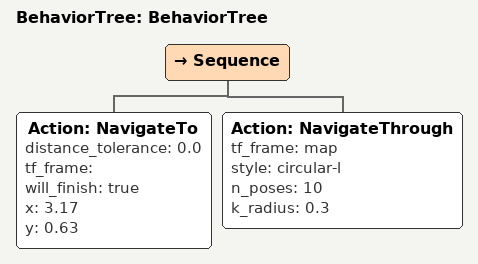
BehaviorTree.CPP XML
<?xml version="1.0"?>
<root main_tree_to_execute="BehaviorTree">
    <BehaviorTree ID="BehaviorTree">
        <Sequence>
            <Action ID="NavigateTo" distance_tolerance="0.0" tf_frame="" will_finish="true"  x="3.17" y="0.63"/>
            <Action ID="NavigateThrough" tf_frame="map" style="circular-l" n_poses="10" k_radius="0.3"/>
        </Sequence>
    </BehaviorTree>
</root>
